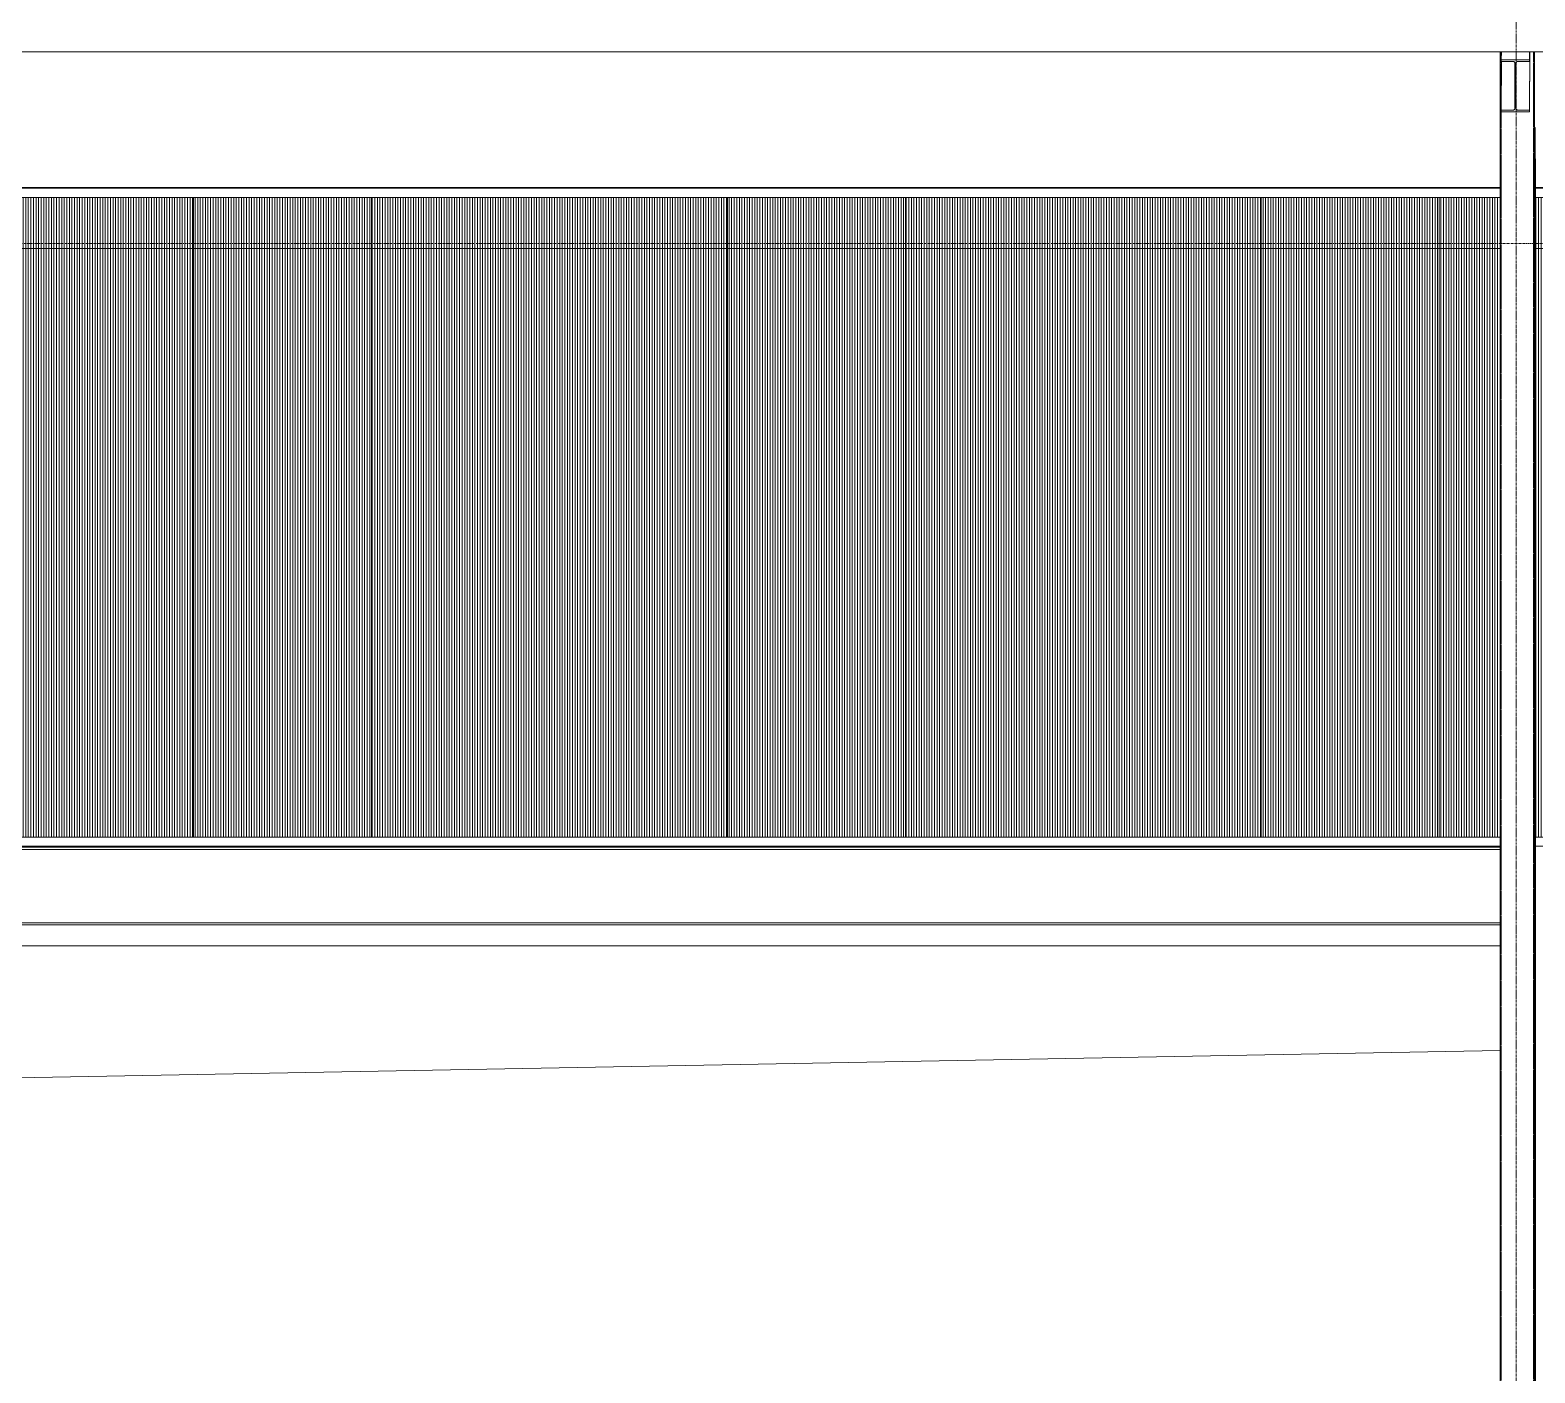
# Model space of a CAD drawing. Header units: millimetres. Extents: x 900982 to 1200730, y -305 to 27743.
# Drawn here: x 942040 to 950833, y 8598 to 16446 of the extents above; entities that cross this region are included whole.
import ezdxf

# ---------------------------------------------------------------- set-up
doc = ezdxf.new("R2010")
doc.units = ezdxf.units.MM
for name, pattern in [('AEC_Center', [24, 12, -4, 4, -4]), ('Grid Line', [21, 12, -3, 3, -3]), ('Hidden', [6, 4, -2])]:
    doc.linetypes.add(name, pattern=pattern)
for name, color, linetype, lineweight in [('A-FLOR-LEVL', 51, 'Continuous', 5), ('A-GENM', 13, 'Continuous', 5), ('A-GLAZ-CURT', 52, 'Continuous', 5), ('A-GLAZ-CWMG', 51, 'Continuous', 5), ('A-ROOF', 132, 'Continuous', 5), ('A-WALL', 113, 'Continuous', 5), ('S-BEAM', 12, 'Continuous', 5), ('S-COLS', 52, 'Continuous', 5), ('S-GRID', 1, 'Continuous', 5)]:
    doc.layers.add(name, color=color, linetype=linetype, lineweight=lineweight)

# ---------------------------------------------------------------- blocks, each defined once
blk = doc.blocks.new('SHS-Square Hollow Section-Column - 200x200xSHS-V2-SECTION - GRIDS 2A')
at = {"layer": 'S-COLS'}
for p, q in [((950630.2, 16320.2), (950630.2, 5200)), ((950830.3, 5200), (950830.3, 16320.3))]:
    blk.add_line(p, q, dxfattribs=at)
at = {"layer": 'S-COLS', "linetype": 'Hidden'}
for p, q in [((950635.2, 16320.2), (950635.2, 5200)), ((950825.2, 5200), (950825.2, 16320.3))]:
    blk.add_line(p, q, dxfattribs=at)
blk = doc.blocks.new('Structural Framing 6 - Structural Framing 1-1639752-SECTION - GRIDS 2A')
at = {"layer": 'S-BEAM'}
for p, q in [((950833.9, 15877.1), (950830.2, 15877.1)), ((950830.2, 15864.4), (950833.9, 15864.4)), ((950833.9, 15864.4), (950833.9, 15877.1)), ((950836.2, 15513.1), (950833.9, 15877.1)), ((950833.9, 15864.4), (950836.2, 15501.5)), ((950836.2, 15501.5), (950830.2, 15501.5)), ((950836.2, 15513.1), (950836.2, 15501.5)), ((950836.2, 5200), (950836.2, 15501.5)), ((950833.9, 15437.4), (950830.2, 15437.4)), ((950830.2, 15424.8), (950833.9, 15424.8)), ((950833.9, 15424.8), (950833.9, 15437.4)), ((950836, 15108.7), (950833.9, 15437.4)), ((950833.9, 15424.8), (950836, 15097.1)), ((950836, 15097.1), (950830.2, 15097.1)), ((950836, 15108.7), (950836, 15097.1)), ((950836, 15097.1), (950836, 5200))]:
    blk.add_line(p, q, dxfattribs=at)
blk = doc.blocks.new('Structural Framing 9 - Structural Framing 1-1639774-SECTION - GRIDS 2A')
at = {"layer": 'S-BEAM'}
for p, q in [((950637.2, 16320.2), (950636.9, 16273.4)), ((950801.9, 16273.4), (950802.2, 16320.3)), ((950801.9, 16263.2), (950802.2, 16320.3)), ((950801.9, 15978.5), (950804, 16320.3)), ((950801.9, 15968.3), (950804.1, 16320.3)), ((950636.9, 15978.5), (950638.7, 16263.2))]:
    blk.add_line(p, q, dxfattribs=at)
at = {"layer": 'S-BEAM', "lineweight": 13}
for p, q in [((950801.9, 16273.4), (950636.9, 16273.4)), ((950636.9, 16273.4), (950636.9, 16263.2)), ((950801.9, 16263.2), (950801.9, 16273.4)), ((950636.9, 16263.2), (950704.9, 16263.2)), ((950716.3, 16251.8), (950716.3, 15990)), ((950722.4, 15990), (950722.4, 16251.8)), ((950733.8, 16263.2), (950801.9, 16263.2)), ((950704.9, 15978.5), (950636.9, 15978.5)), ((950636.9, 15978.5), (950636.9, 15968.3)), ((950636.9, 15968.3), (950801.9, 15968.3)), ((950801.9, 15978.5), (950733.8, 15978.5)), ((950801.9, 15968.3), (950801.9, 15978.5))]:
    blk.add_line(p, q, dxfattribs=at)
at = {"layer": 'S-BEAM', "lineweight": 13, "flags": 128}
for points in [[(950704.9, 16263.2), (950707.5, 16262.9), (950709.9, 16262.1), (950712, 16260.7), (950713.8, 16258.9), (950715.2, 16256.7), (950716, 16254.3), (950716.3, 16251.8)], [(950722.4, 16251.8), (950722.7, 16254.3), (950723.5, 16256.7), (950724.9, 16258.9), (950726.7, 16260.7), (950728.9, 16262.1), (950731.3, 16262.9), (950733.8, 16263.2)], [(950716, 15987.4), (950715.2, 15985), (950713.8, 15982.8), (950712, 15981), (950709.9, 15979.7), (950707.5, 15978.8), (950704.9, 15978.5)], [(950733.8, 15978.5), (950731.3, 15978.8), (950728.9, 15979.7), (950726.7, 15981), (950724.9, 15982.8), (950723.5, 15985), (950722.7, 15987.4), (950722.4, 15990)]]:
    blk.add_lwpolyline(points, dxfattribs=at)
blk = doc.blocks.new('FP_56-SECTION - GRIDS 2A')
at = {"layer": 'A-GENM'}
blk.add_line((911794.5, 15170.5), (911794.5, 11729.4), dxfattribs=at)
blk = doc.blocks.new('MulticellPanel_Polycarbonate_Danpal_1040w - Blue-V55-SECTION - GRIDS 2A')
at = {"layer": 'A-GENM'}
h = blk.add_hatch(dxfattribs=at)
h.set_pattern_fill('FP_10', color=256, style=0, pattern_type=2)
h.set_pattern_definition([(90, (912314.525, 13427.169), (-15, 9e-16), [])])
h.paths.add_polyline_path([(911797.5, 11729.4), (912831.5, 11729.4), (912831.5, 15170.5), (911797.5, 15170.5), (911797.5, 11805.3)])
for p, q in [((911797.5, 15170.5), (911794.5, 15170.5)), ((911797.5, 15170.5), (912831.5, 15170.5)), ((912834.5, 15170.5), (912831.5, 15170.5))]:
    blk.add_line(p, q, dxfattribs=at)
blk.add_blockref('FP_56-SECTION - GRIDS 2A', (0, 0), dxfattribs=at)
blk = doc.blocks.new('FP_65-SECTION - GRIDS 2A')
at = {"layer": 'A-GENM'}
blk.add_line((924274.5, 15170.5), (924274.5, 11729.4), dxfattribs=at)
blk = doc.blocks.new('MulticellPanel_Polycarbonate_Danpal_1040w - Premium Purple-2881231-SECTION - GRIDS 2A')
at = {"layer": 'A-GENM'}
h = blk.add_hatch(dxfattribs=at)
h.set_pattern_fill('FP_15', color=256, style=0, pattern_type=2)
h.set_pattern_definition([(90, (924794.524, 13427.169), (-15, 9e-16), [])])
h.paths.add_polyline_path([(924277.5, 11729.4), (925311.5, 11729.4), (925311.5, 15170.5), (924277.5, 15170.5), (924277.5, 11805.3)])
for p, q in [((924277.5, 15170.5), (924274.5, 15170.5)), ((924277.5, 15170.5), (925311.5, 15170.5)), ((925314.5, 15170.5), (925311.5, 15170.5))]:
    blk.add_line(p, q, dxfattribs=at)
blk.add_blockref('FP_65-SECTION - GRIDS 2A', (0, 0), dxfattribs=at)
blk = doc.blocks.new('FP_61-SECTION - GRIDS 2A')
at = {"layer": 'A-GENM'}
blk.add_line((914914.5, 15170.5), (914914.5, 11729.4), dxfattribs=at)
blk = doc.blocks.new('MulticellPanel_Polycarbonate_Danpal_1040w - Premium Dark Opal-2881225-SECTION - GRIDS 2A')
at = {"layer": 'A-GENM'}
h = blk.add_hatch(dxfattribs=at)
h.set_pattern_fill('FP_12', color=256, style=0, pattern_type=2)
h.set_pattern_definition([(90, (915434.525, 13427.169), (-15, 9e-16), [])])
h.paths.add_polyline_path([(914917.5, 11729.4), (915951.5, 11729.4), (915951.5, 15170.5), (914917.5, 15170.5), (914917.5, 11805.3)])
for p, q in [((914917.5, 15170.5), (914914.5, 15170.5)), ((914917.5, 15170.5), (915951.5, 15170.5)), ((915954.5, 15170.5), (915951.5, 15170.5))]:
    blk.add_line(p, q, dxfattribs=at)
blk.add_blockref('FP_61-SECTION - GRIDS 2A', (0, 0), dxfattribs=at)
blk = doc.blocks.new('FP_74-SECTION - GRIDS 2A')
at = {"layer": 'A-GENM'}
blk.add_line((950274.5, 15170.5), (950274.5, 11729.4), dxfattribs=at)
blk = doc.blocks.new('MulticellPanel_Polycarbonate_Danpal_1040w - Premium Dark Opal-V73-SECTION - GRIDS 2A')
at = {"layer": 'A-GENM'}
h = blk.add_hatch(dxfattribs=at)
h.set_pattern_fill('FP_20', color=256, style=0, pattern_type=2)
h.set_pattern_definition([(90, (950794.521, 13427.169), (-15, 9e-16), [])])
h.paths.add_polyline_path([(950277.5, 11729.4), (950630.2, 11729.4), (950630.2, 15170.5), (950277.5, 15170.5), (950277.5, 11890.9)])
h.paths.add_polyline_path([(951311.5, 11729.4), (951310.3, 15170.5), (950836.2, 15170.5), (950836.2, 11729.4), (951310.3, 11729.4)])
for p, q in [((950277.5, 15170.5), (950274.5, 15170.5)), ((950277.5, 15170.5), (950630.4, 15170.5)), ((950836.2, 15170.5), (951311.5, 15170.5)), ((951314.5, 15170.5), (951311.5, 15170.5))]:
    blk.add_line(p, q, dxfattribs=at)
blk.add_blockref('FP_74-SECTION - GRIDS 2A', (0, 0), dxfattribs=at)
blk = doc.blocks.new('Rectangular Mullion - Frame_Framed Facade_Danpal_DPANMF BT2-2878822-SECTION - GRIDS 2A')
at = {"layer": 'A-GLAZ-CWMG'}
for p, q in [((911794.5, 15527), (912834.5, 15527)), ((911794.5, 15521.5), (912834.5, 15521.5)), ((911794.5, 15468.1), (912834.5, 15468.1))]:
    blk.add_line(p, q, dxfattribs=at)
blk = doc.blocks.new('Rectangular Mullion - Frame_Framed Facade_Danpal_DPANMF BT2-V86-SECTION - GRIDS 2A')
at = {"layer": 'A-GLAZ-CWMG'}
for p, q in [((950274.5, 15527), (950630.3, 15527)), ((950274.5, 15521.5), (950630.3, 15521.5)), ((950836.1, 15527), (951314.5, 15527)), ((950836.1, 15521.5), (951314.5, 15521.5)), ((950274.5, 15468.1), (950630.3, 15468.1)), ((950836.2, 15468.1), (951314.5, 15468.1))]:
    blk.add_line(p, q, dxfattribs=at)
blk = doc.blocks.new('Rectangular Mullion - Frame_Framed Facade_Danpal_DPANMF BT1-2878823-SECTION - GRIDS 2A')
at = {"layer": 'A-GLAZ-CWMG'}
for p, q in [((912834.5, 11729.4), (911794.5, 11729.4)), ((912834.5, 11676), (911794.5, 11676))]:
    blk.add_line(p, q, dxfattribs=at)
blk = doc.blocks.new('Rectangular Mullion - Frame_Framed Facade_Danpal_DPANMF BT1-V94-SECTION - GRIDS 2A')
at = {"layer": 'A-GLAZ-CWMG'}
for p, q in [((950630.2, 11729.4), (950274.5, 11729.4)), ((951314.5, 11729.4), (950836.2, 11729.4)), ((950630.2, 11676), (950274.5, 11676)), ((951314.5, 11676), (950836.2, 11676))]:
    blk.add_line(p, q, dxfattribs=at)
blk = doc.blocks.new('Structural Framing 61 - Structural Framing 1-2879215-SECTION - GRIDS 2A')
at = {"layer": 'S-BEAM'}
for p, q in [((950630.2, 11670.5), (940836.2, 11670.5)), ((950630.2, 11657.8), (940836.2, 11657.8)), ((950630.2, 11229.2), (940836.2, 11229.2)), ((950630.2, 11216.5), (940836.2, 11216.5))]:
    blk.add_line(p, q, dxfattribs=at)
blk = doc.blocks.new('FP_110-SECTION - GRIDS 2A')
at = {"layer": 'A-GENM'}
blk.add_line((911794.5, 15468.1), (911794.5, 15170.5), dxfattribs=at)
blk = doc.blocks.new('MulticellPanel_Polycarbonate_Danpal_1040w - Grey-V109-SECTION - GRIDS 2A')
at = {"layer": 'A-GENM'}
h = blk.add_hatch(dxfattribs=at)
h.set_pattern_fill('FP_49', color=256, style=0, pattern_type=2)
h.set_pattern_definition([(90, (912314.525, 15342.113), (-15, 9e-16), [])])
h.paths.add_polyline_path([(911811.7, 15170.5), (912831.5, 15170.5), (912831.5, 15468.1), (911797.5, 15468.1), (911797.5, 15170.5)])
for p, q in [((911794.5, 15170.5), (911797.5, 15170.5)), ((912831.5, 15170.5), (911797.5, 15170.5)), ((912831.5, 15170.5), (912834.5, 15170.5))]:
    blk.add_line(p, q, dxfattribs=at)
blk.add_blockref('FP_110-SECTION - GRIDS 2A', (0, 0), dxfattribs=at)
blk = doc.blocks.new('FP_118-SECTION - GRIDS 2A')
at = {"layer": 'A-GENM'}
blk.add_line((950274.5, 15468.1), (950274.5, 15170.5), dxfattribs=at)
blk = doc.blocks.new('MulticellPanel_Polycarbonate_Danpal_1040w - Grey-V117-SECTION - GRIDS 2A')
at = {"layer": 'A-GENM'}
h = blk.add_hatch(dxfattribs=at)
h.set_pattern_fill('FP_53', color=256, style=0, pattern_type=2)
h.set_pattern_definition([(90, (950794.521, 15342.113), (-15, 9e-16), [])])
h.paths.add_polyline_path([(950277.5, 15170.5), (950630.2, 15170.5), (950630.2, 15468.1), (950277.5, 15468.1), (950277.5, 15186.4)])
h.paths.add_polyline_path([(951311.5, 15170.5), (951310.3, 15468.1), (950836.2, 15468.1), (950836.2, 15170.5), (951310.3, 15170.5)])
for p, q in [((950274.5, 15170.5), (950277.5, 15170.5)), ((950630.4, 15170.5), (950277.5, 15170.5)), ((951311.5, 15170.5), (950836.2, 15170.5)), ((951311.5, 15170.5), (951314.5, 15170.5))]:
    blk.add_line(p, q, dxfattribs=at)
blk.add_blockref('FP_118-SECTION - GRIDS 2A', (0, 0), dxfattribs=at)

msp = doc.modelspace()

# ---------------------------------------------------------------- linework, layer by layer
at = {"layer": 'A-FLOR-LEVL', "linetype": 'AEC_Center'}
msp.add_line((901781.6, 15200), (1042698.3, 15200), dxfattribs=at)
at = {"layer": 'A-ROOF', "lineweight": 15}
msp.add_line((910465.4, 16318.3), (1020720.1, 16323.6), dxfattribs=at)
at = {"layer": 'A-ROOF'}
msp.add_line((950630.2, 11093.1), (940836.2, 11093.1), dxfattribs=at)
at = {"layer": 'A-WALL'}
msp.add_line((950630.2, 10481.6), (940836.2, 10301.5), dxfattribs=at)
at = {"layer": 'S-GRID', "linetype": 'Grid Line'}
msp.add_line((950724.1, -304.8), (950724.1, 26143.2), dxfattribs=at)

# ---------------------------------------------------------------- block references
at = {"layer": 'A-GLAZ-CURT'}
for name, p in [('MulticellPanel_Polycarbonate_Danpal_1040w - Grey-V109-SECTION - GRIDS 2A', (30160, 0)), ('MulticellPanel_Polycarbonate_Danpal_1040w - Grey-V109-SECTION - GRIDS 2A', (31200, 0)), ('MulticellPanel_Polycarbonate_Danpal_1040w - Grey-V109-SECTION - GRIDS 2A', (32240, 0)), ('MulticellPanel_Polycarbonate_Danpal_1040w - Grey-V109-SECTION - GRIDS 2A', (33280, 0)), ('MulticellPanel_Polycarbonate_Danpal_1040w - Grey-V109-SECTION - GRIDS 2A', (34320, 0)), ('MulticellPanel_Polycarbonate_Danpal_1040w - Grey-V109-SECTION - GRIDS 2A', (35360, 0)), ('MulticellPanel_Polycarbonate_Danpal_1040w - Grey-V109-SECTION - GRIDS 2A', (36400, 0)), ('MulticellPanel_Polycarbonate_Danpal_1040w - Grey-V109-SECTION - GRIDS 2A', (37440, 0)), ('MulticellPanel_Polycarbonate_Danpal_1040w - Grey-V117-SECTION - GRIDS 2A', (0, 0)), ('MulticellPanel_Polycarbonate_Danpal_1040w - Blue-V55-SECTION - GRIDS 2A', (30160, 0)), ('MulticellPanel_Polycarbonate_Danpal_1040w - Blue-V55-SECTION - GRIDS 2A', (31200, 0)), ('MulticellPanel_Polycarbonate_Danpal_1040w - Blue-V55-SECTION - GRIDS 2A', (32240, 0)), ('MulticellPanel_Polycarbonate_Danpal_1040w - Blue-V55-SECTION - GRIDS 2A', (33280, 0)), ('MulticellPanel_Polycarbonate_Danpal_1040w - Premium Purple-2881231-SECTION - GRIDS 2A', (21840, 0)), ('MulticellPanel_Polycarbonate_Danpal_1040w - Premium Purple-2881231-SECTION - GRIDS 2A', (22880, 0)), ('MulticellPanel_Polycarbonate_Danpal_1040w - Premium Dark Opal-2881225-SECTION - GRIDS 2A', (33280, 0)), ('MulticellPanel_Polycarbonate_Danpal_1040w - Premium Dark Opal-2881225-SECTION - GRIDS 2A', (34320, 0)), ('MulticellPanel_Polycarbonate_Danpal_1040w - Premium Dark Opal-V73-SECTION - GRIDS 2A', (0, 0))]:
    msp.add_blockref(name, p, dxfattribs=at)
at = {"layer": 'A-GLAZ-CWMG'}
for name, p in [('Rectangular Mullion - Frame_Framed Facade_Danpal_DPANMF BT2-2878822-SECTION - GRIDS 2A', (30160, 0)), ('Rectangular Mullion - Frame_Framed Facade_Danpal_DPANMF BT2-2878822-SECTION - GRIDS 2A', (31200, 0)), ('Rectangular Mullion - Frame_Framed Facade_Danpal_DPANMF BT2-2878822-SECTION - GRIDS 2A', (32240, 0)), ('Rectangular Mullion - Frame_Framed Facade_Danpal_DPANMF BT2-2878822-SECTION - GRIDS 2A', (33280, 0)), ('Rectangular Mullion - Frame_Framed Facade_Danpal_DPANMF BT2-2878822-SECTION - GRIDS 2A', (34320, 0)), ('Rectangular Mullion - Frame_Framed Facade_Danpal_DPANMF BT2-2878822-SECTION - GRIDS 2A', (35360, 0)), ('Rectangular Mullion - Frame_Framed Facade_Danpal_DPANMF BT2-2878822-SECTION - GRIDS 2A', (36400, 0)), ('Rectangular Mullion - Frame_Framed Facade_Danpal_DPANMF BT2-2878822-SECTION - GRIDS 2A', (37440, 0)), ('Rectangular Mullion - Frame_Framed Facade_Danpal_DPANMF BT2-V86-SECTION - GRIDS 2A', (0, 0)), ('Rectangular Mullion - Frame_Framed Facade_Danpal_DPANMF BT1-2878823-SECTION - GRIDS 2A', (30160, 0)), ('Rectangular Mullion - Frame_Framed Facade_Danpal_DPANMF BT1-2878823-SECTION - GRIDS 2A', (31200, 0)), ('Rectangular Mullion - Frame_Framed Facade_Danpal_DPANMF BT1-2878823-SECTION - GRIDS 2A', (32240, 0)), ('Rectangular Mullion - Frame_Framed Facade_Danpal_DPANMF BT1-2878823-SECTION - GRIDS 2A', (33280, 0)), ('Rectangular Mullion - Frame_Framed Facade_Danpal_DPANMF BT1-2878823-SECTION - GRIDS 2A', (34320, 0)), ('Rectangular Mullion - Frame_Framed Facade_Danpal_DPANMF BT1-2878823-SECTION - GRIDS 2A', (35360, 0)), ('Rectangular Mullion - Frame_Framed Facade_Danpal_DPANMF BT1-2878823-SECTION - GRIDS 2A', (36400, 0)), ('Rectangular Mullion - Frame_Framed Facade_Danpal_DPANMF BT1-2878823-SECTION - GRIDS 2A', (37440, 0)), ('Rectangular Mullion - Frame_Framed Facade_Danpal_DPANMF BT1-V94-SECTION - GRIDS 2A', (0, 0))]:
    msp.add_blockref(name, p, dxfattribs=at)
at = {"layer": 'S-BEAM'}
for name in ['Structural Framing 9 - Structural Framing 1-1639774-SECTION - GRIDS 2A', 'Structural Framing 6 - Structural Framing 1-1639752-SECTION - GRIDS 2A', 'Structural Framing 61 - Structural Framing 1-2879215-SECTION - GRIDS 2A']:
    msp.add_blockref(name, (0, 0), dxfattribs=at)
at = {"layer": 'S-COLS'}
msp.add_blockref('SHS-Square Hollow Section-Column - 200x200xSHS-V2-SECTION - GRIDS 2A', (0, 0), dxfattribs=at)

doc.saveas('drawing.dxf')
